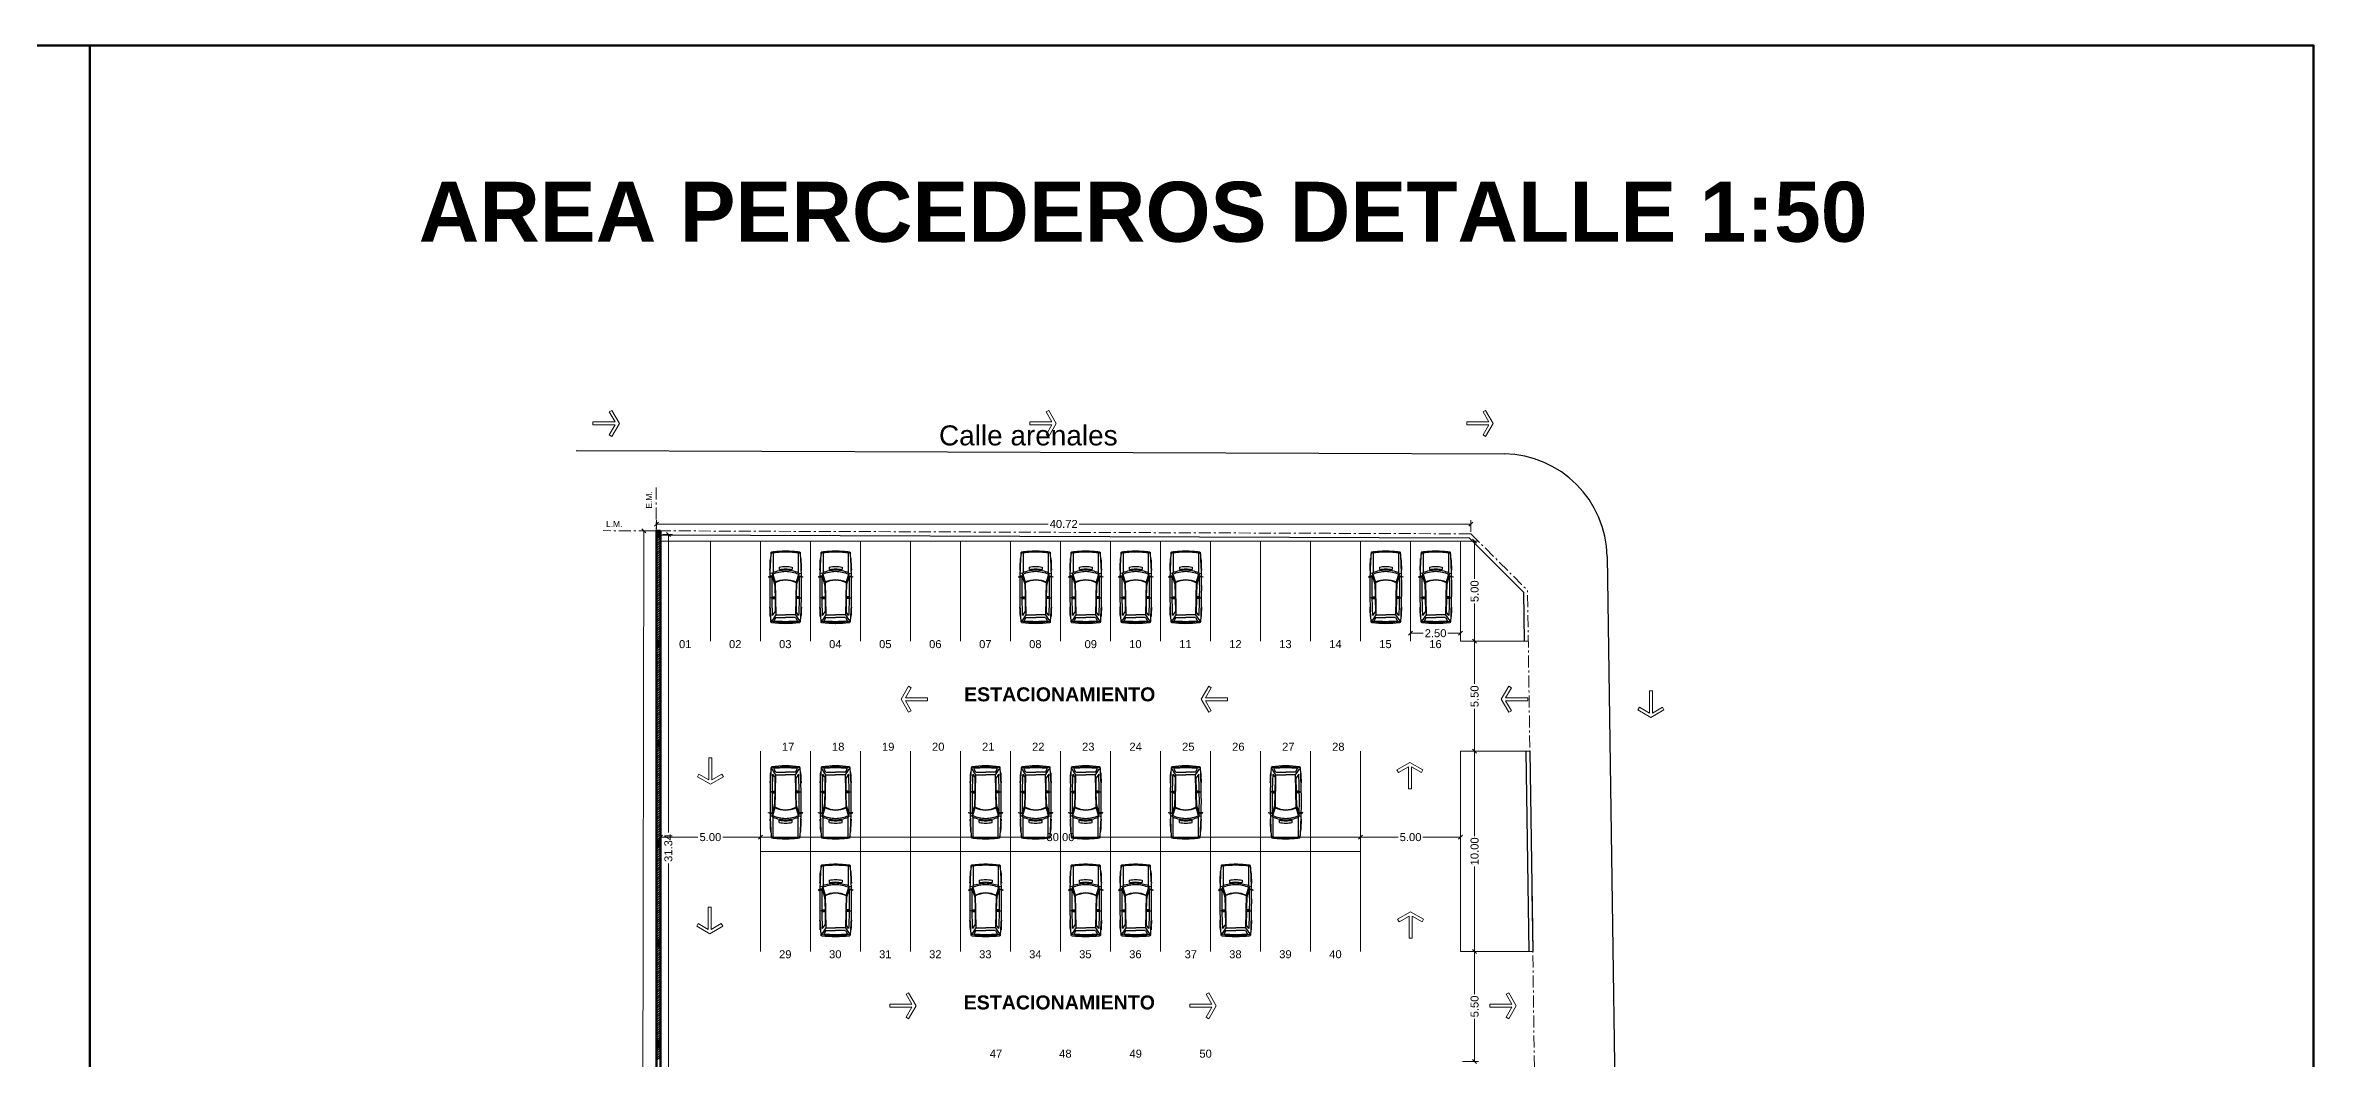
# Model space of a CAD drawing. Header units: inches. Extents: x 2 to 337, y 2 to 182.
# Drawn here: x 110.6 to 224, y 130.4 to 181 of the extents above; entities that cross this region are included whole.
import ezdxf

# ---------------------------------------------------------------- set-up
doc = ezdxf.new("R2010")
doc.units = ezdxf.units.IN
doc.header["$MEASUREMENT"] = 0
doc.linetypes.add('ACAD_ISO10W100', pattern=[18, 12, -3, 0, -3])
for name, color, linetype, lineweight in [('01', 60, 'Continuous', 9), ('01 eje', 30, 'ACAD_ISO10W100', 9), ('L COTAS', 1, 'Continuous', 9), ('l gris', 9, 'Continuous', 5), ('l muro', 5, 'Continuous', 80), ('LAVADO MU', 10, 'Continuous', 5), ('smr acero', 170, 'Continuous', 15)]:
    doc.layers.add(name, color=color, linetype=linetype, lineweight=lineweight)
for name, color, linetype in [('AUTOS', 9, 'Continuous'), ('l olumnas', 140, 'Continuous'), ('l texto', 30, 'Continuous'), ('piso', 52, 'Continuous')]:
    doc.layers.add(name, color=color, linetype=linetype)
doc.styles.add('2mm para 1.100', font='ARIAL.TTF')
doc.styles.add('3mm para 1.100', font='ARIAL.TTF')
doc.styles.get("Standard").update_dxf_attribs({"font": 'ARIAL.TTF'})
doc.dimstyles.new('cotas 1.100', dxfattribs={"dimscale": 2, "dimtxt": 0.2, "dimasz": 0.1, "dimexe": 0.1, "dimexo": 0.05, "dimgap": 0.05, "dimtad": 0, "dimzin": 0, "dimdsep": 46, "dimtxsty": '2mm para 1.100', "dimblk": 'OBLIQUE', "dimcen": 0.09, "dimclrd": 256, "dimclre": 256, "dimclrt": 256, "dimaunit": 1, "dimadec": 3, "dimazin": 0, "dimtfac": 1, "dimtofl": 0, "dimtmove": 2, "dimatfit": 3, "dimfxl": 0, "dimtolj": 1, "dimtzin": 0, "dimlwd": -1, "dimlwe": -1, "dimarcsym": 0})

# ---------------------------------------------------------------- blocks, each defined once
blk = doc.blocks.new('terreno1')
at = {"layer": '01 eje', "ltscale": 0.05}
for p, q in [((2858.81, 860.33), (2858.81, 730.8)), ((2899.53, 858.01), (2856.15, 858.17)), ((2904.08, 736.35), (2902.36, 855.18))]:
    blk.add_line(p, q, dxfattribs=at)
blk.add_lwpolyline([(2899.53, 858.01), (2902.36, 855.18)], dxfattribs=at)
at = {"layer": 'piso'}
for points in [[(2854.81, 862.17), (2901.2, 862.01)], [(2906.34, 856.87), (2908.1, 734.71)]]:
    blk.add_lwpolyline(points, dxfattribs=at)
blk.add_arc((2901.1, 856.77), 5.24, 1.0935, 88.9065, dxfattribs=at)
at = {"layer": '01', "insert": (2872.94, 863.43), "char_height": 1, "attachment_point": 1}
blk.add_mtext_dynamic_manual_height_columns('Calle arenales', width=9.9018, gutter_width=12.5, heights=[1.67], dxfattribs=at)
at = {"layer": '01 eje', "insert": (2858.3, 859.27), "char_height": 0.3, "attachment_point": 1, "rotation": 90}
blk.add_mtext_dynamic_manual_height_columns('E.M.', width=7.3318, gutter_width=12.5, heights=[0], dxfattribs=at)
at = {"layer": '01 eje', "insert": (2856.3, 858.65), "char_height": 0.3, "attachment_point": 1}
blk.add_mtext_dynamic_manual_height_columns('L.M.', width=7.3318, gutter_width=12.5, heights=[0], dxfattribs=at)
blk = doc.blocks.new('_Oblique')
at = {"color": 0, "linetype": 'ByBlock', "lineweight": -2}
blk.add_line((-0.5, -0.5), (0.5, 0.5), dxfattribs=at)
blk = doc.blocks.new('*D472')
at = {"layer": 'Defpoints', "color": 0}
for p in [(181.35, 135.75), (181.35, 130.25), (182.05, 130.25)]:
    blk.add_point(p, dxfattribs=at)
at = {"layer": 'L COTAS'}
for p, q in [((181.45, 135.75), (182.25, 135.75)), ((182.05, 135.75), (182.05, 133.62)), ((182.05, 130.25), (182.05, 132.38)), ((181.45, 130.25), (182.25, 130.25))]:
    blk.add_line(p, q, dxfattribs=at)
at = {"layer": 'L COTAS', "xscale": 0.2, "yscale": 0.2, "zscale": 0.2}
for p, rotation in [((182.05, 135.75), 90), ((182.05, 130.25), 270)]:
    blk.add_blockref('_Oblique', p, dxfattribs=dict(at, rotation=rotation))
at = {"layer": 'L COTAS', "insert": (182.05, 133), "char_height": 0.4, "attachment_point": 5, "rotation": 90, "style": '2mm para 1.100'}
blk.add_mtext('\\A1;5.50', dxfattribs=at)
blk = doc.blocks.new('*D473')
at = {"layer": 'Defpoints', "color": 0}
for p in [(181.35, 145.75), (181.35, 135.75), (182.05, 135.75)]:
    blk.add_point(p, dxfattribs=at)
at = {"layer": 'L COTAS'}
for p, q in [((181.45, 145.75), (182.25, 145.75)), ((182.05, 145.75), (182.05, 141.51)), ((182.05, 135.75), (182.05, 139.99)), ((181.45, 135.75), (182.25, 135.75))]:
    blk.add_line(p, q, dxfattribs=at)
at = {"layer": 'L COTAS', "xscale": 0.2, "yscale": 0.2, "zscale": 0.2}
for p, rotation in [((182.05, 145.75), 90), ((182.05, 135.75), 270)]:
    blk.add_blockref('_Oblique', p, dxfattribs=dict(at, rotation=rotation))
at = {"layer": 'L COTAS', "insert": (182.05, 140.75), "char_height": 0.4, "attachment_point": 5, "rotation": 90, "style": '2mm para 1.100'}
blk.add_mtext('\\A1;10.00', dxfattribs=at)
blk = doc.blocks.new('*D474')
at = {"layer": 'Defpoints', "color": 0}
for p in [(181.35, 151.25), (181.35, 145.75), (182.05, 145.75)]:
    blk.add_point(p, dxfattribs=at)
at = {"layer": 'L COTAS'}
for p, q in [((181.45, 151.25), (182.25, 151.25)), ((182.05, 151.25), (182.05, 149.12)), ((182.05, 145.75), (182.05, 147.88)), ((181.45, 145.75), (182.25, 145.75))]:
    blk.add_line(p, q, dxfattribs=at)
at = {"layer": 'L COTAS', "xscale": 0.2, "yscale": 0.2, "zscale": 0.2}
for p, rotation in [((182.05, 151.25), 90), ((182.05, 145.75), 270)]:
    blk.add_blockref('_Oblique', p, dxfattribs=dict(at, rotation=rotation))
at = {"layer": 'L COTAS', "insert": (182.05, 148.5), "char_height": 0.4, "attachment_point": 5, "rotation": 90, "style": '2mm para 1.100'}
blk.add_mtext('\\A1;5.50', dxfattribs=at)
blk = doc.blocks.new('*D475')
at = {"layer": 'Defpoints', "color": 0}
for p in [(181.35, 156.25), (181.35, 151.25), (182.05, 151.25)]:
    blk.add_point(p, dxfattribs=at)
at = {"layer": 'L COTAS'}
for p, q in [((181.45, 156.25), (182.25, 156.25)), ((182.05, 156.25), (182.05, 154.37)), ((182.05, 151.25), (182.05, 153.13)), ((181.45, 151.25), (182.25, 151.25))]:
    blk.add_line(p, q, dxfattribs=at)
at = {"layer": 'L COTAS', "xscale": 0.2, "yscale": 0.2, "zscale": 0.2}
for p, rotation in [((182.05, 156.25), 90), ((182.05, 151.25), 270)]:
    blk.add_blockref('_Oblique', p, dxfattribs=dict(at, rotation=rotation))
at = {"layer": 'L COTAS', "insert": (182.05, 153.75), "char_height": 0.4, "attachment_point": 5, "rotation": 90, "style": '2mm para 1.100'}
blk.add_mtext('\\A1;5.00', dxfattribs=at)
blk = doc.blocks.new('*D476')
at = {"layer": 'Defpoints', "color": 0}
for p in [(141.35, 141.46), (141.35, 140.75), (146.35, 140.75)]:
    blk.add_point(p, dxfattribs=at)
at = {"layer": 'L COTAS'}
for p, q in [((141.35, 140.85), (141.35, 141.66)), ((141.35, 141.46), (143.23, 141.46)), ((146.35, 141.46), (144.47, 141.46)), ((146.35, 140.85), (146.35, 141.66))]:
    blk.add_line(p, q, dxfattribs=at)
at = {"layer": 'L COTAS', "xscale": 0.2, "yscale": 0.2, "zscale": 0.2, "rotation": 180}
blk.add_blockref('_Oblique', (141.35, 141.46), dxfattribs=at)
at = {"layer": 'L COTAS', "xscale": 0.2, "yscale": 0.2, "zscale": 0.2}
blk.add_blockref('_Oblique', (146.35, 141.46), dxfattribs=at)
at = {"layer": 'L COTAS', "insert": (143.85, 141.46), "char_height": 0.4, "attachment_point": 5, "style": '2mm para 1.100'}
blk.add_mtext('\\A1;5.00', dxfattribs=at)
blk = doc.blocks.new('*D477')
at = {"layer": 'Defpoints', "color": 0}
for p in [(176.35, 141.46), (181.35, 141.46), (181.35, 140.75)]:
    blk.add_point(p, dxfattribs=at)
at = {"layer": 'L COTAS'}
for p, q in [((176.35, 141.56), (176.35, 141.66)), ((176.35, 141.46), (178.23, 141.46)), ((181.35, 141.46), (179.47, 141.46)), ((181.35, 140.85), (181.35, 141.66))]:
    blk.add_line(p, q, dxfattribs=at)
at = {"layer": 'L COTAS', "xscale": 0.2, "yscale": 0.2, "zscale": 0.2, "rotation": 180}
blk.add_blockref('_Oblique', (176.35, 141.46), dxfattribs=at)
at = {"layer": 'L COTAS', "xscale": 0.2, "yscale": 0.2, "zscale": 0.2}
blk.add_blockref('_Oblique', (181.35, 141.46), dxfattribs=at)
at = {"layer": 'L COTAS', "insert": (178.85, 141.46), "char_height": 0.4, "attachment_point": 5, "style": '2mm para 1.100'}
blk.add_mtext('\\A1;5.00', dxfattribs=at)
blk = doc.blocks.new('*D393')
at = {"layer": 'Defpoints', "color": 0}
for p in [(146.35, 140.75), (176.35, 141.46), (176.35, 140.75)]:
    blk.add_point(p, dxfattribs=at)
at = {"layer": 'L COTAS'}
for p, q in [((146.35, 140.85), (146.35, 141.66)), ((146.35, 141.46), (160.58, 141.46)), ((176.35, 141.46), (162.12, 141.46)), ((176.35, 140.85), (176.35, 141.66))]:
    blk.add_line(p, q, dxfattribs=at)
at = {"layer": 'L COTAS', "xscale": 0.2, "yscale": 0.2, "zscale": 0.2, "rotation": 180}
blk.add_blockref('_Oblique', (146.35, 141.46), dxfattribs=at)
at = {"layer": 'L COTAS', "xscale": 0.2, "yscale": 0.2, "zscale": 0.2}
blk.add_blockref('_Oblique', (176.35, 141.46), dxfattribs=at)
at = {"layer": 'L COTAS', "insert": (161.35, 141.46), "char_height": 0.4, "attachment_point": 5, "style": '2mm para 1.100'}
blk.add_mtext('\\A1;30.00', dxfattribs=at)
blk = doc.blocks.new('*D478')
at = {"layer": 'Defpoints', "color": 0}
for p in [(141.15, 157.11), (141.15, 156.77), (181.87, 156.62)]:
    blk.add_point(p, dxfattribs=at)
at = {"layer": 'L COTAS'}
for p, q in [((141.15, 156.87), (141.15, 157.31)), ((141.15, 157.11), (160.73, 157.11)), ((181.87, 157.11), (162.29, 157.11)), ((181.87, 156.72), (181.87, 157.31))]:
    blk.add_line(p, q, dxfattribs=at)
at = {"layer": 'L COTAS', "xscale": 0.2, "yscale": 0.2, "zscale": 0.2, "rotation": 180}
blk.add_blockref('_Oblique', (141.15, 157.11), dxfattribs=at)
at = {"layer": 'L COTAS', "xscale": 0.2, "yscale": 0.2, "zscale": 0.2}
blk.add_blockref('_Oblique', (181.87, 157.11), dxfattribs=at)
at = {"layer": 'L COTAS', "insert": (161.51, 157.11), "char_height": 0.4, "attachment_point": 5, "style": '2mm para 1.100'}
blk.add_mtext('\\A1;40.72', dxfattribs=at)
blk = doc.blocks.new('E-120')
for p, q in [((0.08, 0.57), (0.05, 0.57)), ((0.09, 0.69), (0.07, 0.69)), ((0.09, 0.69), (0.17, 0.73)), ((0.09, 0.63), (1.08, 0.63)), ((0.36, 0.74), (0.38, 0.76)), ((0.81, 0.32), (0.93, 0.32)), ((0.98, 0.77), (0.97, 0.79)), ((1.08, 0.63), (1.14, 0.68)), ((1.14, 0.68), (1.11, 0.77)), ((1.14, 0.68), (1.57, 0.55)), ((1.16, 0.64), (1.56, 0.52)), ((1.25, 0.69), (1.3, 0.86)), ((1.3, 0.69), (1.25, 0.69)), ((1.26, 0.67), (1.66, 0.55)), ((1.3, 0.86), (1.32, 0.85)), ((1.32, 0.85), (1.3, 0.69)), ((1.55, 0.52), (3.19, 0.49)), ((1.57, 0.55), (2.29, 0.53)), ((2.29, 0.68), (2.29, 0.53)), ((2.29, 0.68), (2.38, 0.68)), ((2.33, 0.68), (2.36, 0.78)), ((2.33, 0.68), (2.33, 0.51)), ((2.38, 0.68), (2.38, 0.53)), ((2.38, 0.53), (3.05, 0.52)), ((2.79, 0.77), (2.81, 0.79)), ((3.23, 0.65), (3.05, 0.52)), ((3.19, 0.49), (3.48, 0.68)), ((3.19, 0.49), (3.19, 0)), ((3.19, -0.49), (3.19, 0)), ((3.29, 0.75), (3.29, 0.77)), ((3.33, 0.49), (3.51, 0.59)), ((3.33, 0.49), (3.33, 0)), ((3.33, -0.49), (3.33, 0)), ((3.48, 0.68), (3.48, 0.74)), ((0.08, -0.56), (0.05, -0.56)), ((0.09, -0.69), (0.07, -0.69)), ((0.09, -0.63), (1.08, -0.63)), ((0.09, -0.69), (0.17, -0.73)), ((0.36, -0.74), (0.38, -0.76)), ((0.81, -0.32), (0.93, -0.32)), ((0.98, -0.77), (0.97, -0.79)), ((1.08, -0.63), (1.14, -0.68)), ((1.14, -0.68), (1.11, -0.77)), ((1.14, -0.68), (1.57, -0.55)), ((1.16, -0.64), (1.56, -0.52)), ((1.25, -0.69), (1.3, -0.86)), ((1.3, -0.69), (1.25, -0.69)), ((1.26, -0.67), (1.66, -0.55)), ((1.32, -0.85), (1.3, -0.69)), ((1.3, -0.86), (1.32, -0.85)), ((1.55, -0.52), (3.19, -0.49)), ((1.57, -0.55), (2.29, -0.53)), ((2.29, -0.68), (2.29, -0.53)), ((2.29, -0.68), (2.38, -0.68)), ((2.33, -0.68), (2.33, -0.51)), ((2.33, -0.68), (2.36, -0.78)), ((2.38, -0.53), (3.05, -0.52)), ((2.38, -0.68), (2.38, -0.53)), ((2.79, -0.77), (2.81, -0.79)), ((3.23, -0.65), (3.05, -0.52)), ((3.19, -0.49), (3.48, -0.68)), ((3.29, -0.75), (3.29, -0.77)), ((3.33, -0.49), (3.51, -0.59)), ((3.48, -0.68), (3.48, -0.74))]:
    blk.add_line(p, q)
for centre, radius, start, end in [((5.77, -0.04), 5.77, 172.6816, 179.5994), ((5.77, 0.04), 5.77, 180.4006, 187.3184), ((5.77, -0.04), 5.75, 172.3934, 179.5979), ((5.77, 0.04), 5.75, 180.4021, 187.6066), ((0.08, 0.69), 0.03, 93.7373, 172.6816), ((5.77, -0.04), 5.72, 172.6816, 179.5961), ((5.77, 0.04), 5.72, 180.4039, 187.3184), ((1.9, -27.27), 28.05, 91.2874, 93.7373), ((1.9, -27.27), 28.07, 91.9055, 93.1027), ((2.76, -0.04), 1.98, 169.5792, 178.8307), ((2.76, 0.04), 1.98, 181.1693, 190.4208), ((2.76, -0.04), 1.86, 168.9125, 178.7568), ((2.76, 0.04), 1.86, 181.2432, 191.0875), ((2.76, -0.04), 1.81, 158.2817, 178.7222), ((2.76, 0.04), 1.81, 181.2778, 201.7183), ((2.76, -0.04), 1.74, 156.8644, 178.6721), ((2.76, 0.04), 1.74, 181.3279, 203.1356), ((1.9, -27.27), 27.95, 89.2062, 91.3172), ((1.9, -27.27), 28.05, 86.6212, 91.2121), ((2.76, -0.04), 1.33, 155.0855, 178.2544), ((2.76, 0.04), 1.33, 181.7456, 204.9145), ((2.76, -0.04), 1.31, 154.6813, 178.2383), ((2.76, 0.04), 1.31, 181.7617, 205.3187), ((1.9, -27.27), 27.95, 87.2823, 89.0264), ((1.9, -27.26), 28.06, 87.167, 88.1406), ((-2.87, -0.01), 6.41, 0.1023, 5.4171), ((-2.87, -0.01), 6.45, 0.1016, 6.6242), ((-2.87, 0.01), 6.45, 353.3758, 359.8984), ((3.55, 0.68), 0.05, 6.1594, 86.6212), ((-2.87, -0.01), 6.51, 0.1007, 6.1594), ((0.08, -0.69), 0.03, 187.3184, 266.2627), ((1.9, 27.27), 28.05, 266.2627, 268.7126), ((1.9, 27.27), 28.07, 266.8973, 268.0945), ((1.9, 27.27), 27.95, 268.6828, 270.7938), ((1.9, 27.27), 28.05, 268.7879, 273.3788), ((1.9, 27.27), 27.95, 270.9736, 272.7177), ((1.9, 27.26), 28.06, 271.8594, 272.833), ((-2.87, 0.01), 6.41, 354.5829, 359.8977), ((3.55, -0.68), 0.05, 273.3788, 353.8406), ((-2.87, 0.01), 6.51, 353.8406, 359.8993)]:
    blk.add_arc(centre, radius, start, end)
blk = doc.blocks.new('*D462')
at = {"layer": 'Defpoints', "color": 0}
for p in [(178.85, 151.65), (178.85, 151.25), (181.35, 151.25)]:
    blk.add_point(p, dxfattribs=at)
at = {"layer": 'L COTAS'}
for p, q in [((178.85, 151.35), (178.85, 151.85)), ((178.85, 151.65), (179.48, 151.65)), ((181.35, 151.65), (180.72, 151.65)), ((181.35, 151.35), (181.35, 151.85))]:
    blk.add_line(p, q, dxfattribs=at)
at = {"layer": 'L COTAS', "xscale": 0.2, "yscale": 0.2, "zscale": 0.2, "rotation": 180}
blk.add_blockref('_Oblique', (178.85, 151.65), dxfattribs=at)
at = {"layer": 'L COTAS', "xscale": 0.2, "yscale": 0.2, "zscale": 0.2}
blk.add_blockref('_Oblique', (181.35, 151.65), dxfattribs=at)
at = {"layer": 'L COTAS', "insert": (180.1, 151.65), "char_height": 0.4, "attachment_point": 5, "style": '2mm para 1.100'}
blk.add_mtext('\\A1;2.50', dxfattribs=at)
blk = doc.blocks.new('*D301')
at = {"layer": 'Defpoints', "color": 0}
for p in [(140.52, 156.77), (141.35, 156.77), (141.15, 31.95)]:
    blk.add_point(p, dxfattribs=at)
at = {"layer": 'L COTAS'}
for p, q in [((141.25, 156.77), (140.32, 156.77)), ((140.52, 156.77), (140.42, 95.27)), ((140.32, 31.95), (140.42, 93.45)), ((141.05, 31.95), (140.12, 31.95))]:
    blk.add_line(p, q, dxfattribs=at)
at = {"layer": 'L COTAS', "xscale": 0.2, "yscale": 0.2, "zscale": 0.2}
for p, rotation in [((140.52, 156.77), 89.90828215739022), ((140.32, 31.95), 269.9082821573902)]:
    blk.add_blockref('_Oblique', p, dxfattribs=dict(at, rotation=rotation))
at = {"layer": 'L COTAS', "insert": (140.42, 94.36), "char_height": 0.4, "attachment_point": 5, "rotation": 89.9083, "style": '2mm para 1.100'}
blk.add_mtext('\\A1;124.82', dxfattribs=at)
blk = doc.blocks.new('*D302')
at = {"layer": 'Defpoints', "color": 0}
for p in [(141.35, 156.59), (141.75, 156.59), (141.35, 125.25)]:
    blk.add_point(p, dxfattribs=at)
at = {"layer": 'L COTAS'}
for p, q in [((141.45, 156.59), (141.95, 156.59)), ((141.75, 156.59), (141.75, 141.7)), ((141.75, 125.25), (141.75, 140.15)), ((141.45, 125.25), (141.95, 125.25))]:
    blk.add_line(p, q, dxfattribs=at)
at = {"layer": 'L COTAS', "xscale": 0.2, "yscale": 0.2, "zscale": 0.2}
for p, rotation in [((141.75, 156.59), 90), ((141.75, 125.25), 270)]:
    blk.add_blockref('_Oblique', p, dxfattribs=dict(at, rotation=rotation))
at = {"layer": 'L COTAS', "insert": (141.75, 140.92), "char_height": 0.4, "attachment_point": 5, "rotation": 90, "style": '2mm para 1.100'}
blk.add_mtext('\\A1;31.34', dxfattribs=at)

msp = doc.modelspace()

# ---------------------------------------------------------------- hatches: boundary and pattern name
at = {"layer": 'smr acero'}
h = msp.add_hatch(color=256, dxfattribs=at)
h.dxf.hatch_style = 1
h.paths.add_polyline_path([(141.15, 156.769), (141.15, 156.419), (141.35, 156.419), (141.35, 156.769)])
h = msp.add_hatch(color=256, dxfattribs=at)
h.dxf.hatch_style = 1
h.paths.add_polyline_path([(141.15, 151.305), (141.15, 150.955), (141.35, 150.955), (141.35, 151.305)])
h = msp.add_hatch(color=256, dxfattribs=at)
h.dxf.hatch_style = 1
h.paths.add_polyline_path([(141.15, 146.305), (141.15, 145.955), (141.35, 145.955), (141.35, 146.305)])
h = msp.add_hatch(color=256, dxfattribs=at)
h.dxf.hatch_style = 1
h.paths.add_polyline_path([(141.15, 141.305), (141.15, 140.955), (141.35, 140.955), (141.35, 141.305)])
h = msp.add_hatch(color=256, dxfattribs=at)
h.dxf.hatch_style = 1
h.paths.add_polyline_path([(141.15, 136.305), (141.15, 135.955), (141.35, 135.955), (141.35, 136.305)])
h = msp.add_hatch(color=256, dxfattribs=at)
h.dxf.hatch_style = 1
h.paths.add_polyline_path([(141.15, 131.305), (141.15, 130.955), (141.35, 130.955), (141.35, 131.305)])

# ---------------------------------------------------------------- linework, layer by layer
at = {"linetype": 'Continuous', "lineweight": 13}
for points in [[(137.98, 162.066), (137.98, 162.216), (139.085, 162.216), (138.796, 162.715), (138.926, 162.79), (139.301, 162.141), (138.926, 161.491), (138.796, 161.566), (139.085, 162.066), (137.98, 162.066)], [(159.818, 162.066), (159.818, 162.216), (160.923, 162.216), (160.634, 162.715), (160.764, 162.79), (161.139, 162.141), (160.764, 161.491), (160.634, 161.566), (160.923, 162.066), (159.818, 162.066)], [(181.657, 162.066), (181.657, 162.216), (182.761, 162.216), (182.473, 162.715), (182.602, 162.79), (182.977, 162.141), (182.602, 161.491), (182.473, 161.566), (182.761, 162.066), (181.657, 162.066)], [(154.706, 148.28), (154.706, 148.43), (153.601, 148.43), (153.89, 148.93), (153.76, 149.005), (153.385, 148.355), (153.76, 147.706), (153.89, 147.781), (153.601, 148.28), (154.706, 148.28)], [(169.706, 148.28), (169.706, 148.43), (168.601, 148.43), (168.89, 148.93), (168.76, 149.005), (168.385, 148.355), (168.76, 147.706), (168.89, 147.781), (168.601, 148.28), (169.706, 148.28)], [(184.706, 148.28), (184.706, 148.43), (183.601, 148.43), (183.89, 148.93), (183.76, 149.005), (183.385, 148.355), (183.76, 147.706), (183.89, 147.781), (183.601, 148.28), (184.706, 148.28)], [(190.791, 148.768), (190.941, 148.768), (190.941, 147.664), (191.44, 147.952), (191.515, 147.822), (190.866, 147.447), (190.216, 147.822), (190.291, 147.952), (190.791, 147.664), (190.791, 148.768)], [(143.775, 145.422), (143.925, 145.422), (143.925, 144.317), (144.424, 144.605), (144.499, 144.476), (143.85, 144.101), (143.2, 144.476), (143.275, 144.605), (143.775, 144.317), (143.775, 145.422)], [(178.743, 143.875), (178.893, 143.875), (178.893, 144.979), (179.393, 144.691), (179.468, 144.821), (178.818, 145.196), (178.169, 144.821), (178.244, 144.691), (178.743, 144.979), (178.743, 143.875)], [(143.743, 137.956), (143.893, 137.956), (143.893, 136.851), (144.393, 137.14), (144.468, 137.01), (143.818, 136.635), (143.169, 137.01), (143.244, 137.14), (143.743, 136.851), (143.743, 137.956)], [(178.775, 136.409), (178.925, 136.409), (178.925, 137.514), (179.424, 137.225), (179.499, 137.355), (178.85, 137.73), (178.2, 137.355), (178.275, 137.225), (178.775, 137.514), (178.775, 136.409)], [(152.814, 132.956), (152.814, 133.106), (153.918, 133.106), (153.63, 133.606), (153.76, 133.681), (154.135, 133.031), (153.76, 132.382), (153.63, 132.457), (153.918, 132.956), (152.814, 132.956)], [(167.814, 132.956), (167.814, 133.106), (168.918, 133.106), (168.63, 133.606), (168.76, 133.681), (169.135, 133.031), (168.76, 132.382), (168.63, 132.457), (168.918, 132.956), (167.814, 132.956)], [(182.814, 132.956), (182.814, 133.106), (183.918, 133.106), (183.63, 133.606), (183.76, 133.681), (184.135, 133.031), (183.76, 132.382), (183.63, 132.457), (183.918, 132.956), (182.814, 132.956)]]:
    msp.add_lwpolyline(points, close=True, dxfattribs=at)
for points in [[(141.35, 156.569), (141.35, 156.569), (141.35, 156.569), (181.786, 156.423), (184.499, 153.71), (184.535, 151.25)], [(184.614, 145.75), (184.759, 135.75)], [(184.814, 145.75), (184.959, 135.75)]]:
    msp.add_lwpolyline(points)
at = {"layer": 'l gris'}
for p, q in [((143.85, 156.25), (143.85, 151.25)), ((146.35, 156.25), (146.35, 151.25)), ((148.85, 156.25), (148.85, 151.25)), ((151.35, 156.25), (151.35, 151.25)), ((153.85, 156.25), (153.85, 151.25)), ((156.35, 156.25), (156.35, 151.25)), ((158.85, 156.25), (158.85, 151.25)), ((161.35, 156.25), (161.35, 151.25)), ((163.85, 156.25), (163.85, 151.25)), ((166.35, 156.25), (166.35, 151.25)), ((168.85, 156.25), (168.85, 151.25)), ((171.35, 156.25), (171.35, 151.25)), ((173.85, 156.25), (173.85, 151.25)), ((176.35, 156.25), (176.35, 151.25)), ((178.85, 156.25), (178.85, 151.25)), ((181.35, 156.25), (181.35, 151.25)), ((146.35, 145.75), (146.35, 140.75)), ((148.85, 145.75), (148.85, 140.75)), ((151.35, 145.75), (151.35, 140.75)), ((153.85, 145.75), (153.85, 140.75)), ((156.35, 145.75), (156.35, 140.75)), ((158.85, 145.75), (158.85, 140.75)), ((161.35, 145.75), (161.35, 140.75)), ((163.85, 145.75), (163.85, 140.75)), ((166.35, 145.75), (166.35, 140.75)), ((168.85, 145.75), (168.85, 140.75)), ((171.35, 145.75), (171.35, 140.75)), ((173.85, 145.75), (173.85, 140.75)), ((176.35, 145.75), (176.35, 140.75)), ((181.35, 145.75), (181.35, 135.75)), ((146.35, 140.75), (146.35, 135.75)), ((148.85, 140.75), (148.85, 135.75)), ((151.35, 140.75), (151.35, 135.75)), ((153.85, 140.75), (153.85, 135.75)), ((156.35, 140.75), (156.35, 135.75)), ((158.85, 140.75), (158.85, 135.75)), ((161.35, 140.75), (161.35, 135.75)), ((163.85, 140.75), (163.85, 135.75)), ((166.35, 140.75), (166.35, 135.75)), ((168.85, 140.75), (168.85, 135.75)), ((171.35, 140.75), (171.35, 135.75)), ((173.85, 140.75), (173.85, 135.75)), ((176.35, 140.75), (176.35, 135.75))]:
    msp.add_line(p, q, dxfattribs=at)
for points in [[(141.35, 156.25), (181.959, 156.25)], [(181.35, 151.25), (184.735, 151.25)], [(181.35, 145.75), (184.814, 145.75)], [(146.35, 140.75), (176.35, 140.75)], [(181.35, 135.75), (184.959, 135.75)]]:
    msp.add_lwpolyline(points, dxfattribs=at)
at = {"layer": 'l muro'}
for p, q in [((141.35, 156.769), (141.15, 156.769)), ((141.15, 156.769), (141.15, 31.96)), ((141.35, 156.769), (141.35, 31.96))]:
    msp.add_line(p, q, dxfattribs=at)
for points in [[(1.672, 181.032), (112.831, 181.032), (112.831, 1.955), (1.672, 1.955)], [(112.831, 181.032), (223.99, 181.032), (223.99, 1.955), (112.831, 1.955)]]:
    msp.add_lwpolyline(points, close=True, dxfattribs=at)
at = {"layer": 'l olumnas'}
for points in [[(141.35, 156.419), (141.15, 156.419), (141.15, 156.769), (141.35, 156.769)], [(141.35, 150.955), (141.15, 150.955), (141.15, 151.305), (141.35, 151.305)], [(141.35, 145.955), (141.15, 145.955), (141.15, 146.305), (141.35, 146.305)], [(141.35, 140.955), (141.15, 140.955), (141.15, 141.305), (141.35, 141.305)], [(141.35, 135.955), (141.15, 135.955), (141.15, 136.305), (141.35, 136.305)], [(141.35, 130.955), (141.15, 130.955), (141.15, 131.305), (141.35, 131.305)]]:
    msp.add_lwpolyline(points, close=True, dxfattribs=at)
at = {"layer": 'LAVADO MU'}
for p, q in [((141.15, 156.671), (141.248, 156.769)), ((141.15, 156.559), (141.35, 156.758)), ((141.15, 156.446), (141.35, 156.646)), ((141.15, 156.334), (141.35, 156.534)), ((141.15, 156.222), (141.35, 156.422)), ((141.15, 156.11), (141.35, 156.309)), ((141.15, 155.997), (141.35, 156.197)), ((141.15, 155.885), (141.35, 156.085)), ((141.15, 155.773), (141.35, 155.973)), ((141.15, 155.661), (141.35, 155.86)), ((141.15, 155.548), (141.35, 155.748)), ((141.15, 155.436), (141.35, 155.636)), ((141.15, 155.324), (141.35, 155.524)), ((141.15, 155.212), (141.35, 155.411)), ((141.15, 155.099), (141.35, 155.299)), ((141.15, 154.987), (141.35, 155.187)), ((141.15, 154.875), (141.35, 155.075)), ((141.15, 154.763), (141.35, 154.962)), ((141.15, 154.65), (141.35, 154.85)), ((141.15, 154.538), (141.35, 154.738)), ((141.15, 154.426), (141.35, 154.626)), ((141.15, 154.314), (141.35, 154.513)), ((141.15, 154.201), (141.35, 154.401)), ((141.15, 154.089), (141.35, 154.289)), ((141.15, 153.977), (141.35, 154.177)), ((141.15, 153.864), (141.35, 154.064)), ((141.15, 153.752), (141.35, 153.952)), ((141.15, 153.64), (141.35, 153.84)), ((141.15, 153.528), (141.35, 153.728)), ((141.15, 153.415), (141.35, 153.615)), ((141.15, 153.303), (141.35, 153.503)), ((141.15, 153.191), (141.35, 153.391)), ((141.15, 153.079), (141.35, 153.279)), ((141.15, 152.966), (141.35, 153.166)), ((141.15, 152.854), (141.35, 153.054)), ((141.15, 152.742), (141.35, 152.942)), ((141.15, 152.63), (141.35, 152.83)), ((141.15, 152.517), (141.35, 152.717)), ((141.15, 152.405), (141.35, 152.605)), ((141.15, 152.293), (141.35, 152.493)), ((141.15, 152.181), (141.35, 152.381)), ((141.15, 152.068), (141.35, 152.268)), ((141.15, 151.956), (141.35, 152.156)), ((141.15, 151.844), (141.35, 152.044)), ((141.15, 151.732), (141.35, 151.932)), ((141.15, 151.619), (141.35, 151.819)), ((141.15, 151.507), (141.35, 151.707)), ((141.15, 151.395), (141.35, 151.595)), ((141.15, 151.283), (141.35, 151.482)), ((141.15, 151.17), (141.35, 151.37)), ((141.15, 151.058), (141.35, 151.258)), ((141.15, 150.946), (141.35, 151.146)), ((141.15, 150.834), (141.35, 151.033)), ((141.15, 150.721), (141.35, 150.921)), ((141.15, 150.609), (141.35, 150.809)), ((141.15, 150.497), (141.35, 150.697)), ((141.15, 150.385), (141.35, 150.584)), ((141.15, 150.272), (141.35, 150.472)), ((141.15, 150.16), (141.35, 150.36)), ((141.15, 150.048), (141.35, 150.248)), ((141.15, 149.936), (141.35, 150.135)), ((141.15, 149.823), (141.35, 150.023)), ((141.15, 149.711), (141.35, 149.911)), ((141.15, 149.599), (141.35, 149.799)), ((141.15, 149.487), (141.35, 149.686)), ((141.15, 149.374), (141.35, 149.574)), ((141.15, 149.262), (141.35, 149.462)), ((141.15, 149.15), (141.35, 149.35)), ((141.15, 149.038), (141.35, 149.237)), ((141.15, 148.925), (141.35, 149.125)), ((141.15, 148.813), (141.35, 149.013)), ((141.15, 148.701), (141.35, 148.901)), ((141.15, 148.589), (141.35, 148.788)), ((141.15, 148.476), (141.35, 148.676)), ((141.15, 148.364), (141.35, 148.564)), ((141.15, 148.252), (141.35, 148.452)), ((141.15, 148.14), (141.35, 148.339)), ((141.15, 148.027), (141.35, 148.227)), ((141.15, 147.915), (141.35, 148.115)), ((141.15, 147.803), (141.35, 148.003)), ((141.15, 147.691), (141.35, 147.89)), ((141.15, 147.578), (141.35, 147.778)), ((141.15, 147.466), (141.35, 147.666)), ((141.15, 147.354), (141.35, 147.554)), ((141.15, 147.242), (141.35, 147.441)), ((141.15, 147.129), (141.35, 147.329)), ((141.15, 147.017), (141.35, 147.217)), ((141.15, 146.905), (141.35, 147.105)), ((141.15, 146.793), (141.35, 146.992)), ((141.15, 146.68), (141.35, 146.88)), ((141.15, 146.568), (141.35, 146.768)), ((141.15, 146.456), (141.35, 146.656)), ((141.15, 146.344), (141.35, 146.543)), ((141.15, 146.231), (141.35, 146.431)), ((141.15, 146.119), (141.35, 146.319)), ((141.15, 146.007), (141.35, 146.207)), ((141.15, 145.895), (141.35, 146.094)), ((141.15, 145.782), (141.35, 145.982)), ((141.15, 145.67), (141.35, 145.87)), ((141.15, 145.558), (141.35, 145.758)), ((141.15, 145.446), (141.35, 145.645)), ((141.15, 145.333), (141.35, 145.533)), ((141.15, 145.221), (141.35, 145.421)), ((141.15, 145.109), (141.35, 145.309)), ((141.15, 144.996), (141.35, 145.196)), ((141.15, 144.884), (141.35, 145.084)), ((141.15, 144.772), (141.35, 144.972)), ((141.15, 144.66), (141.35, 144.86)), ((141.15, 144.547), (141.35, 144.747)), ((141.15, 144.435), (141.35, 144.635)), ((141.15, 144.323), (141.35, 144.523)), ((141.15, 144.211), (141.35, 144.411)), ((141.15, 144.098), (141.35, 144.298)), ((141.15, 143.986), (141.35, 144.186)), ((141.15, 143.874), (141.35, 144.074)), ((141.15, 143.762), (141.35, 143.962)), ((141.15, 143.649), (141.35, 143.849)), ((141.15, 143.537), (141.35, 143.737)), ((141.15, 143.425), (141.35, 143.625)), ((141.15, 143.313), (141.35, 143.513)), ((141.15, 143.2), (141.35, 143.4)), ((141.15, 143.088), (141.35, 143.288)), ((141.15, 142.976), (141.35, 143.176)), ((141.15, 142.864), (141.35, 143.064)), ((141.15, 142.751), (141.35, 142.951)), ((141.15, 142.639), (141.35, 142.839)), ((141.15, 142.527), (141.35, 142.727)), ((141.15, 142.415), (141.35, 142.615)), ((141.15, 142.302), (141.35, 142.502)), ((141.15, 142.19), (141.35, 142.39)), ((141.15, 142.078), (141.35, 142.278)), ((141.15, 141.966), (141.35, 142.165)), ((141.15, 141.853), (141.35, 142.053)), ((141.15, 141.741), (141.35, 141.941)), ((141.15, 141.629), (141.35, 141.829)), ((141.15, 141.517), (141.35, 141.716)), ((141.15, 141.404), (141.35, 141.604)), ((141.15, 141.292), (141.35, 141.492)), ((141.15, 141.18), (141.35, 141.38)), ((141.15, 141.068), (141.35, 141.267)), ((141.15, 140.955), (141.35, 141.155)), ((141.15, 140.843), (141.35, 141.043)), ((141.15, 140.731), (141.35, 140.931)), ((141.15, 140.619), (141.35, 140.818)), ((141.15, 140.506), (141.35, 140.706)), ((141.15, 140.394), (141.35, 140.594)), ((141.15, 140.282), (141.35, 140.482)), ((141.15, 140.17), (141.35, 140.369)), ((141.15, 140.057), (141.35, 140.257)), ((141.15, 139.945), (141.35, 140.145)), ((141.15, 139.833), (141.35, 140.033)), ((141.15, 139.721), (141.35, 139.92)), ((141.15, 139.608), (141.35, 139.808)), ((141.15, 139.496), (141.35, 139.696)), ((141.15, 139.384), (141.35, 139.584)), ((141.15, 139.272), (141.35, 139.471)), ((141.15, 139.159), (141.35, 139.359)), ((141.15, 139.047), (141.35, 139.247)), ((141.15, 138.935), (141.35, 139.135)), ((141.15, 138.823), (141.35, 139.022)), ((141.15, 138.71), (141.35, 138.91)), ((141.15, 138.598), (141.35, 138.798)), ((141.15, 138.486), (141.35, 138.686)), ((141.15, 138.374), (141.35, 138.573)), ((141.15, 138.261), (141.35, 138.461)), ((141.15, 138.149), (141.35, 138.349)), ((141.15, 138.037), (141.35, 138.237)), ((141.15, 137.925), (141.35, 138.124)), ((141.15, 137.812), (141.35, 138.012)), ((141.15, 137.7), (141.35, 137.9)), ((141.15, 137.588), (141.35, 137.788)), ((141.15, 137.476), (141.35, 137.675)), ((141.15, 137.363), (141.35, 137.563)), ((141.15, 137.251), (141.35, 137.451)), ((141.15, 137.139), (141.35, 137.339)), ((141.15, 137.027), (141.35, 137.226)), ((141.15, 136.914), (141.35, 137.114)), ((141.15, 136.802), (141.35, 137.002)), ((141.15, 136.69), (141.35, 136.89)), ((141.15, 136.578), (141.35, 136.777)), ((141.15, 136.465), (141.35, 136.665)), ((141.15, 136.353), (141.35, 136.553)), ((141.15, 136.241), (141.35, 136.441)), ((141.15, 136.128), (141.35, 136.328)), ((141.15, 136.016), (141.35, 136.216)), ((141.15, 135.904), (141.35, 136.104)), ((141.15, 135.792), (141.35, 135.992)), ((141.15, 135.679), (141.35, 135.879)), ((141.15, 135.567), (141.35, 135.767)), ((141.15, 135.455), (141.35, 135.655)), ((141.15, 135.343), (141.35, 135.543)), ((141.15, 135.23), (141.35, 135.43)), ((141.15, 135.118), (141.35, 135.318)), ((141.15, 135.006), (141.35, 135.206)), ((141.15, 134.894), (141.35, 135.094)), ((141.15, 134.781), (141.35, 134.981)), ((141.15, 134.669), (141.35, 134.869)), ((141.15, 134.557), (141.35, 134.757)), ((141.15, 134.445), (141.35, 134.645)), ((141.15, 134.332), (141.35, 134.532)), ((141.15, 134.22), (141.35, 134.42)), ((141.15, 134.108), (141.35, 134.308)), ((141.15, 133.996), (141.35, 134.196)), ((141.15, 133.883), (141.35, 134.083)), ((141.15, 133.771), (141.35, 133.971)), ((141.15, 133.659), (141.35, 133.859)), ((141.15, 133.547), (141.35, 133.747)), ((141.15, 133.434), (141.35, 133.634)), ((141.15, 133.322), (141.35, 133.522)), ((141.15, 133.21), (141.35, 133.41)), ((141.15, 133.098), (141.35, 133.298)), ((141.15, 132.985), (141.35, 133.185)), ((141.15, 132.873), (141.35, 133.073)), ((141.15, 132.761), (141.35, 132.961)), ((141.15, 132.649), (141.35, 132.848)), ((141.15, 132.536), (141.35, 132.736)), ((141.15, 132.424), (141.35, 132.624)), ((141.15, 132.312), (141.35, 132.512)), ((141.15, 132.2), (141.35, 132.399)), ((141.15, 132.087), (141.35, 132.287)), ((141.15, 131.975), (141.35, 132.175)), ((141.15, 131.863), (141.35, 132.063)), ((141.15, 131.751), (141.35, 131.95)), ((141.15, 131.638), (141.35, 131.838)), ((141.15, 131.526), (141.35, 131.726)), ((141.15, 131.414), (141.35, 131.614)), ((141.15, 131.302), (141.35, 131.501)), ((141.15, 131.189), (141.35, 131.389)), ((141.15, 131.077), (141.35, 131.277)), ((141.15, 130.965), (141.35, 131.165)), ((141.15, 130.853), (141.35, 131.052)), ((141.15, 130.74), (141.35, 130.94)), ((141.15, 130.628), (141.35, 130.828)), ((141.15, 130.516), (141.35, 130.716)), ((141.15, 130.404), (141.35, 130.603)), ((141.15, 130.291), (141.35, 130.491))]:
    msp.add_line(p, q, dxfattribs=at)

# ---------------------------------------------------------------- block references
at = {"layer": 'AUTOS', "color": 0, "xscale": -1, "rotation": 90}
for p in [(147.611, 155.769), (150.111, 155.769), (160.111, 155.769), (162.611, 155.769), (165.111, 155.769), (167.611, 155.769), (177.611, 155.769), (180.111, 155.769), (150.111, 140.121), (157.611, 140.121), (162.611, 140.121), (165.111, 140.121), (170.111, 140.121)]:
    msp.add_blockref('E-120', p, dxfattribs=at)
at = {"layer": 'AUTOS', "color": 0, "rotation": 90.00000000000001}
for p in [(147.611, 141.379), (150.111, 141.379), (157.611, 141.379), (160.111, 141.379), (162.611, 141.379), (167.611, 141.379), (172.611, 141.379)]:
    msp.add_blockref('E-120', p, dxfattribs=at)
at = {"layer": 'l muro'}
msp.add_blockref('terreno1', (-2717.663, -701.391), dxfattribs=at)

# ---------------------------------------------------------------- texts
at = {"layer": '01', "insert": (129.272, 174.216), "char_height": 3, "attachment_point": 1}
msp.add_mtext_dynamic_manual_height_columns('{\\fArial|b1|i0|c0|p34;AREA PERCEDEROS DETALLE 1:50}', width=110.42998, gutter_width=3.5, heights=[0], dxfattribs=at)
at = {"layer": 'l gris', "style": '3mm para 1.100'}
for s, p in [('01', (142.283, 150.907)), ('02', (144.783, 150.907)), ('03', (147.283, 150.907)), ('04', (149.783, 150.907)), ('05', (152.283, 150.907)), ('06', (154.783, 150.907)), ('07', (157.283, 150.907)), ('08', (159.783, 150.907)), ('09', (162.554, 150.907)), ('10', (164.783, 150.907)), ('11', (167.283, 150.908)), ('12', (169.783, 150.908)), ('13', (172.283, 150.908)), ('14', (174.783, 150.908)), ('15', (177.283, 150.907)), ('16', (179.783, 150.906)), ('17', (147.428, 145.78)), ('18', (149.928, 145.78)), ('19', (152.428, 145.78)), ('20', (154.928, 145.78)), ('21', (157.428, 145.78)), ('22', (159.928, 145.78)), ('23', (162.428, 145.78)), ('24', (164.796, 145.78)), ('25', (167.428, 145.78)), ('26', (169.928, 145.78)), ('27', (172.428, 145.78)), ('28', (174.928, 145.78)), ('29', (147.283, 135.407)), ('30', (149.783, 135.407)), ('31', (152.283, 135.407)), ('32', (154.783, 135.407)), ('33', (157.283, 135.407)), ('34', (159.783, 135.407)), ('35', (162.283, 135.407)), ('36', (164.783, 135.407)), ('37', (167.554, 135.407)), ('38', (169.783, 135.407)), ('39', (172.283, 135.408)), ('40', (174.783, 135.408)), ('47', (157.817, 130.44)), ('48', (161.284, 130.44)), ('49', (164.798, 130.44)), ('50', (168.294, 130.44))]:
    msp.add_text(s, height=0.4, rotation=0.12223, dxfattribs=at).set_placement(p)
at = {"layer": 'l texto', "char_height": 0.7, "width": 6.39684, "attachment_point": 1}
for insert in [(156.53, 148.948), (156.511, 133.549)]:
    msp.add_mtext('{\\fArial|b1|i0|c0|p34;ESTACIONAMIENTO}', dxfattribs=dict(at, insert=insert))

# ---------------------------------------------------------------- dimensions: what is measured, and where the dimension line sits
at = {"layer": 'L COTAS'}
dim = msp.add_aligned_dim(p1=(141.15, 31.949), p2=(141.35, 156.768), distance=0.83, dimstyle='cotas 1.100', override={"dimfxl": 0.1, "dimarcsym": 1}, dxfattribs=at)
dim.commit()
dim.dimension.update_dxf_attribs({"geometry": '*D301', "text_midpoint": (140.42, 94.36)})
for base, p1, p2, picture, middle in [((141.15, 157.108), (181.869, 156.622), (141.15, 156.769), '*D478', (161.51, 157.108)), ((178.85, 151.645), (181.35, 151.25), (178.85, 151.25), '*D462', (180.1, 151.645)), ((141.35, 141.459), (146.35, 140.75), (141.35, 140.75), '*D476', (143.85, 141.459)), ((176.35, 141.459), (146.35, 140.75), (176.35, 140.75), '*D393', (161.35, 141.459)), ((181.35, 141.459), (176.35, 141.459), (181.35, 140.75), '*D477', (178.85, 141.459))]:
    dim = msp.add_linear_dim(base=base, p1=p1, p2=p2, dimstyle='cotas 1.100', override={"dimfxl": 0.1, "dimarcsym": 1}, dxfattribs=at)
    dim.commit()
    dim.dimension.update_dxf_attribs({"geometry": picture, "text_midpoint": middle})
for base, p1, p2, picture, middle in [((141.755, 156.594), (141.35, 125.25), (141.35, 156.594), '*D302', (141.755, 140.922)), ((182.047, 151.25), (181.35, 156.25), (181.35, 151.25), '*D475', (182.047, 153.75)), ((182.047, 145.75), (181.35, 151.25), (181.35, 145.75), '*D474', (182.047, 148.5)), ((182.047, 135.75), (181.35, 145.75), (181.35, 135.75), '*D473', (182.047, 140.75)), ((182.047, 130.25), (181.35, 135.75), (181.35, 130.25), '*D472', (182.047, 133))]:
    dim = msp.add_linear_dim(base=base, p1=p1, p2=p2, angle=90, dimstyle='cotas 1.100', override={"dimfxl": 0.1, "dimarcsym": 1}, dxfattribs=at)
    dim.commit()
    dim.dimension.update_dxf_attribs({"geometry": picture, "text_midpoint": middle})

doc.saveas('drawing.dxf')
